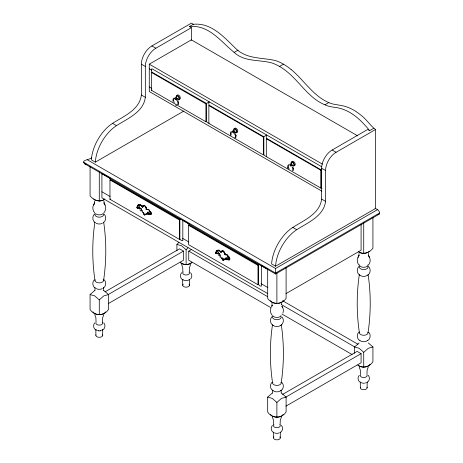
<?xml version="1.0" encoding="UTF-8"?>
<svg xmlns="http://www.w3.org/2000/svg" width="463" height="463" viewBox="0 0 463 463"><rect width="100%" height="100%" fill="white"/><g stroke="black" fill="none" stroke-linecap="round" stroke-linejoin="round"><path stroke-width="0.69" d="M321.82 191.132L149.271 91.512L149.271 64.166L191.375 39.859L357.668 135.867M206.602 103.481L151.905 72.141L151.413 72.431L151.413 90.279L176.461 104.742M209.351 105.309L208.859 105.599L208.859 123.447L263.349 154.908L263.841 154.619L263.841 136.77L209.351 105.309C207.14 102.647 212.251 99.765 205.902 103.886L151.413 72.431M266.804 138.478L266.312 138.767L266.312 156.616L320.801 188.076L321.293 187.787L321.293 169.938L266.804 138.478C264.593 135.815 269.697 132.933 263.349 137.054L208.859 105.599M361.088 224.219L361.088 250.263L285.972 293.635M103.984 201L104.14 203.517L103.978 202.794L105.032 204.987M281.539 304.388L281.753 302.709M368.426 253.411L368.589 255.929L368.421 255.2L369.474 257.399M291.053 69.462A52.504 30.315 60 0 0 275.798 60.653C261.786 57.296 246.588 59.501 235.36 48.135C223.803 36.936 211.151 22.45 193.349 24.29L191.375 23.15L151.905 45.935A14.885 8.594 -60 0 0 141.377 64.166L141.377 95.013C139.623 109.789 123.65 116.288 112.538 123.355A32.109 18.537 -60 0 0 91.385 159.874L95.332 162.154L183.892 111.027M191.375 40.298L191.375 27.705L155.852 48.216A14.885 8.594 -60 0 0 145.324 66.446L145.324 97.288C143.571 112.063 127.597 118.563 116.485 125.635A32.109 18.537 -60 0 0 95.332 162.154M373.589 128.349L369.642 130.63L367.668 129.49L332.145 150A14.885 8.594 -60 0 0 321.623 168.231L321.623 199.073C319.881 213.848 303.867 220.347 292.778 227.42A32.109 18.537 -60 0 0 271.625 263.939L275.572 266.213L375.562 208.489L375.562 129.49C370.064 125.618 366.592 119.234 361.013 115.246C357.123 112.04 352.841 109.262 348.124 107.433C342.846 105.228 337.052 105.101 331.572 103.683C314.128 97.693 304.712 80.747 291.134 69.508M375.562 129.49L336.092 152.281A14.885 8.594 -60 0 0 325.57 170.506L325.57 201.353C323.828 216.128 307.814 222.628 296.725 229.694A32.109 18.537 -60 0 0 275.572 266.213M145.232 214.028C145.637 215.231 143.709 215.312 143.935 214.12L144.259 213.929M224.173 259.222L223.901 259.951L224.173 259.222A1.956 1.129 60 0 0 224.352 259.344M96.038 322.098L95.91 317.844L94.712 314.435M182.868 271.966L182.74 267.712L181.542 264.304M273.645 424.64L273.523 420.387L272.325 416.978M360.48 374.509L360.353 370.255L359.155 366.846M94.874 222.211C92.039 241.466 92.085 261.138 94.967 280.381M103.59 280.381C106.473 261.138 106.519 241.466 103.683 222.211M272.481 324.754C269.645 344.009 269.697 363.681 272.58 382.924M281.197 382.924C284.079 363.681 284.132 344.009 281.296 324.754M359.317 274.623C356.481 293.878 356.527 313.549 359.41 332.793M368.033 332.793C370.915 313.549 370.961 293.878 368.126 274.623M222.454 258.128L222.049 258.036L221.968 258.562M293.536 170.511L293.536 168.723M378.931 214.323L275.572 273.998L84.648 163.763C80.07 159.579 91.263 159.897 91.819 157.345M270.791 308.265C270.022 310.598 270.525 313.295 272.105 315.176M282.939 312.942C283.576 310.91 283.593 308.341 282.048 306.703L282.21 306.888M176.438 98.851L175.905 99.157M174.95 98.37L175.257 98.127M178.353 104.806L178.637 102.387M235.8 137.974L236.089 135.555M292.581 170.795L292.819 168.92L292.17 167.259M103.845 314.435L102.647 317.844L102.52 322.098M190.675 264.304L189.477 267.712L189.355 271.966M281.458 416.978L280.26 420.387L280.132 424.64M368.288 366.846L367.09 370.255L366.962 374.509M271.584 306.847L272.192 305.337L272.024 306.06L272.024 302.709M357.968 257.399L359.022 255.2L358.86 255.929L359.016 253.411M147.234 212.303L147.697 212.031M225.846 257.683L226.309 257.416M148.866 213.784A1.852 1.071 60 0 0 150.718 214.421L151.169 214.01A2.101 1.21 60 0 0 151.042 212.39A1.649 0.955 60 0 0 149.537 211.03A1.21 0.7 60 0 0 149.144 209.837A1.21 0.7 60 0 0 148.224 209.305A5.84 3.368 60 0 1 146.325 208.981L145.995 209.172A0.868 0.498 60 0 0 146.181 208.304L145.712 207.87A0.642 0.37 60 0 0 145.087 206.753A0.839 0.486 60 0 0 144.34 205.763A0.845 0.486 60 0 0 143.582 205.885A0.648 0.376 60 0 0 142.957 206.278L142.477 206.162A0.862 0.498 60 0 0 142.668 207.25L142.998 207.059M150.712 214.415L151.164 214.022M227.478 259.17A1.852 1.071 60 0 0 229.324 259.807L229.775 259.396A2.101 1.21 60 0 0 229.654 257.775A1.649 0.955 60 0 0 228.143 256.415A1.21 0.7 60 0 0 227.755 255.223A1.21 0.7 60 0 0 226.829 254.691M229.324 259.801L229.77 259.407M228.479 259.037C228.612 257.908 227.316 259.98 228.479 259.037A0.932 0.538 60 0 0 228.745 258.227A0.932 0.538 60 0 0 227.923 257.359A0.932 0.538 60 0 0 227.518 258.03M288.663 165.557L288.472 167.363L289.115 169.024M143.293 212.806C143.924 213.553 143.327 212.17 143.762 212.54M94.145 280.051C91.911 282.424 92.588 286.614 95.401 288.229M94.863 322.821C92.733 324.91 93.404 328.701 96.003 330.078M181.693 272.69C179.563 274.779 180.24 278.57 182.839 279.947M190.524 279.062C192.226 277.343 192.226 274.409 190.524 272.69M368.507 265.044C370.423 262.747 370.909 258.933 368.878 256.571L369.046 256.757M272.476 425.364C270.346 427.453 271.017 431.244 273.616 432.621M359.305 375.233C357.176 377.322 357.853 381.113 360.445 382.49M290.839 165.43L291.349 165.094M103.753 213.009C105.894 210.717 106.6 206.648 104.435 204.16L104.603 204.345M137.661 206.724L137.731 206.278L137.262 206.915M216.273 252.109C216.921 251.143 215.173 252.167 216.024 252.283M221.904 258.192L222.367 257.926M222.923 259.807L222.871 259.315L222.541 259.888L223.235 260.426L224.173 259.726M94.527 214.016C91.929 216.389 92.357 221.036 95.395 222.836M272.134 316.559C269.541 318.932 269.97 323.579 273.008 325.379M358.97 266.428C356.371 268.8 356.799 273.448 359.838 275.248M358.397 256.757L358.565 256.571C356.51 258.915 357.037 262.758 358.935 265.044M272.14 382.189C269.518 384.475 269.998 389.059 273.014 390.772M358.97 332.058C356.354 334.344 356.828 338.928 359.844 340.641M103.886 290.527L108.487 294.578L108.487 309.417C104.366 316.258 94.192 316.258 90.071 309.417L90.071 294.578L94.672 290.527M99.279 314.736L99.279 299.897L103.886 295.845L108.487 294.578M176.901 250.807L176.901 244.447L178.845 242.45M191.948 262.573L189.483 263.997L186.109 264.599L186.109 249.765L188.059 247.769M281.492 393.07L286.099 397.121L286.099 411.96C281.979 418.801 271.804 418.801 267.678 411.96L267.678 397.121L272.285 393.07M276.891 417.279L276.891 402.44L281.492 398.388L286.099 397.121M354.513 353.35L354.513 346.99L359.114 342.938M363.721 367.142L363.721 352.308L368.328 348.257L372.929 346.99L372.929 361.829C369.74 366.638 362.656 369.098 357.882 365.116M142.477 206.162L143.281 206.087A0.648 0.376 60 0 1 143.906 205.699A0.845 0.486 60 0 1 144.67 205.578A0.839 0.486 60 0 1 145.417 206.567A0.642 0.37 60 0 1 146.036 207.673L146.511 208.113A0.868 0.498 60 0 1 146.325 208.981M216.389 252.063L216.383 252.04A2.083 1.204 60 0 1 216.51 250.57A1.673 0.967 60 0 1 218.032 250.958A1.221 0.706 60 0 1 218.426 250.217A1.221 0.706 60 0 1 219.352 250.761A5.932 3.426 60 0 0 221.273 252.636A0.862 0.498 60 0 1 221.082 251.548L221.893 251.473A0.648 0.376 60 0 1 222.518 251.079A0.845 0.486 60 0 1 223.276 250.963A0.839 0.486 60 0 1 224.028 251.953A0.642 0.37 60 0 1 224.642 253.058L225.122 253.498A0.868 0.498 60 0 1 224.931 254.366A5.84 3.368 60 0 0 226.835 254.696L226.505 254.887A5.84 3.368 60 0 1 224.607 254.557A0.868 0.498 60 0 0 224.792 253.689L224.358 253.261A0.642 0.37 60 0 0 223.698 252.138A0.839 0.486 60 0 0 222.946 251.149A0.845 0.486 60 0 0 222.188 251.27A0.648 0.376 60 0 0 221.563 251.664M221.082 251.548L221.893 251.473M231.593 132.042L230.95 133.46L231.274 135.051M234.793 137.91C236.078 137.042 235.216 134.588 234.209 133.338M233.572 132.053L233.879 131.903M103.162 222.836C106.201 221.036 106.629 216.389 104.03 214.016M103.156 288.229C106.172 286.516 106.646 281.932 104.03 279.646M102.554 330.078C105.147 328.701 105.824 324.91 103.695 322.821M280.769 325.379C283.599 323.695 284.247 319.435 282.025 316.999M367.605 275.248C370.643 273.448 371.071 268.8 368.473 266.428M280.769 390.772C283.576 389.157 284.259 384.967 282.019 382.594M367.599 340.641C370.412 339.026 371.089 334.836 368.855 332.463M280.161 432.621C282.76 431.244 283.437 427.453 281.307 425.364M366.997 382.49C369.596 381.113 370.267 377.322 368.137 375.233M139.351 207.748L139.82 207.482M139.618 207.737L139.149 208.003A1.875 1.082 60 0 1 138.831 207.76M217.963 253.134L218.426 252.867M104.707 199.206C99.933 203.06 93.399 200.195 90.071 195.837L90.071 166.53M191.375 27.705L189.402 26.57L193.349 24.29M151.332 90.326L151.905 89.996M189.402 26.57C208.749 24.429 220.892 41.566 234.133 52.394L238.08 50.114M234.133 52.394C244.586 62.152 259.239 59.455 271.85 62.933A52.504 30.315 60 0 1 279.519 66.446L283.466 64.166M177.717 105.466L205.902 121.74L206.394 121.451L206.394 103.602M179.864 219.694L179.864 239.058L179.366 239.348L109.968 199.281L109.968 179.91L110.46 179.627L180.072 219.572M109.881 199.327L110.46 198.992M137.783 206.677L137.771 206.654A2.083 1.204 60 0 1 137.899 205.184L138.229 204.993A1.673 0.967 60 0 1 139.751 205.381A1.221 0.706 60 0 1 140.144 204.64A1.221 0.706 60 0 1 141.076 205.184A5.932 3.426 60 0 0 142.824 206.944M137.899 205.184A1.673 0.967 60 0 1 139.421 205.572A1.221 0.706 60 0 1 139.814 204.831A1.221 0.706 60 0 1 140.746 205.375L141.076 205.184M143.582 205.885L143.906 205.699M142.957 206.278L143.281 206.087M144.34 205.769L144.67 205.578M145.093 206.758L145.423 206.567M140.133 208.304A1.875 1.082 60 0 0 140.254 208.101A1.615 0.932 60 0 1 141.209 210.266L141.539 210.075A1.615 0.932 60 0 0 141.568 209.907M145.712 207.87L146.082 207.684M279.519 66.446A52.504 30.315 60 0 1 287.187 71.788C300.134 82.35 308.925 98.214 324.91 104.806L328.857 102.526M141.209 210.266L142.216 210.462A1.974 1.14 60 0 0 142.378 211.163M146.186 208.304L146.511 208.113M145.995 209.172A5.84 3.368 60 0 0 147.9 209.502L148.224 209.317M143.935 214.12L143.443 213.565L143.767 212.801A1.974 1.14 60 0 1 143.582 212.708M143.437 213.495L143.767 213.304M147.894 209.496A1.21 0.7 60 0 1 148.82 210.028A1.21 0.7 60 0 1 149.202 211.221L149.537 211.035M143.935 214.502L144.259 214.311M144.34 214.901C145.185 215.023 144.96 214.381 144.74 214.971M145.232 214.033A1.956 1.129 60 0 0 146.759 213.466L147.095 213.281A1.956 1.129 60 0 1 146.105 214.103M145.232 214.531L145.561 214.34L145.122 214.456M146.765 213.472L147.766 213.669M150.84 214.201A2.101 1.21 60 0 0 150.712 212.581L151.042 212.39M266.231 156.662L266.804 156.332M179.366 239.348L179.366 219.977L180.801 219.149M258.47 265.079L258.47 284.444L257.978 284.733L188.58 244.661L188.58 225.296L189.072 225.006L258.678 264.958M105.037 291.835L179.534 248.828L183.481 251.108L183.481 260.223L108.359 303.589M266.312 138.767L320.801 170.222L321.976 169.545M108.359 294.474L183.481 251.108M271.376 307.93L188.742 260.223L188.742 251.108L191.56 249.476M216.51 250.57L216.84 250.379A1.673 0.967 60 0 1 218.357 250.767L218.032 250.958M219.352 250.761L219.682 250.57A5.932 3.426 60 0 0 221.1 252.063M222.188 251.27L222.518 251.079M222.946 251.154L223.276 250.963M223.698 252.144L224.028 251.953M218.744 253.689A1.875 1.082 60 0 0 218.86 253.487A1.615 0.932 60 0 1 219.821 255.651L220.151 255.46M224.358 253.261L224.648 253.064M224.792 253.689L225.122 253.498M222.541 259.506L222.049 258.881L222.454 258.979M226.505 254.881A1.21 0.7 60 0 1 227.426 255.414A1.21 0.7 60 0 1 227.813 256.606L228.149 256.415M222.541 259.888L222.871 259.697M222.987 260.328C223.606 260.328 223.698 259.836 223.351 260.356M223.843 259.419A1.956 1.129 60 0 0 225.371 258.852L226.372 259.054M229.451 259.587A2.101 1.21 60 0 0 229.324 257.966L229.654 257.775M257.978 284.733L257.978 265.363L259.413 264.529M87.438 159.874L275.572 268.494L377.536 209.629A2.79 1.609 60 0 1 379.492 212.737A2.79 1.609 60 0 1 378.045 214.404M379.51 213.044L275.572 273.054L83.49 162.154M282.65 394.378L357.141 351.371L361.088 353.651L361.088 362.766L285.972 406.132M285.972 397.017L361.088 353.651M232.634 131.301L232.692 132.042M290.081 164.469L290.064 165.216M174.007 98.949L173.498 100.292L174.215 102.688M231.222 131.405L230.285 132.673L230.574 135.323M288.675 164.573L287.749 165.771L287.749 167.56M174.372 98.052L173.139 98.804L172.849 101.223M176.993 104.812C178.602 104.655 178.012 101.495 176.756 100.17M358.293 251.617C363.067 255.472 369.601 252.607 372.929 248.249L372.929 217.512M267.678 269.072L267.678 298.38C272.059 305.013 281.724 305.013 286.099 298.38L286.099 267.643M209.143 123.233L207.603 122.793L206.394 121.451M224.462 258.661L223.201 258.366M100.326 330.837L98.225 330.837M177.115 105.558L175.558 105.165M266.364 156.436L265.05 155.962L263.841 154.619M222.871 259.315L222.495 259.048M186.109 264.599L182.74 263.997L180.269 262.573M176.901 244.447L181.508 245.714L186.109 249.765M90.071 294.578L94.672 295.845L99.279 299.897M354.513 346.99L359.114 348.257L363.721 352.308M267.678 397.121L272.285 398.388L276.891 402.44M86.419 164.353L84.648 163.763M144.149 213.912L143.883 213.663M324.91 104.806C330.194 107.509 336.422 106.918 341.943 108.927C353.419 112.596 362.216 121.52 369.642 130.63M151.905 45.935L155.852 48.216M332.145 150L336.092 152.281M149.271 64.166L322.445 164.145M321.756 166.79L151.905 68.727L151.332 70.104L151.905 72.141M141.377 64.166L145.324 66.446M149.271 68.727L151.771 70.168M321.623 168.231L325.57 170.506M375.036 208.182L377.536 209.629M149.271 86.957L151.771 88.398M141.377 95.013L145.324 97.288M321.623 199.073L325.57 201.353M112.538 123.355L116.485 125.635M292.778 227.42L296.725 229.694M110.049 178.243L101.912 173.55L101.912 197.851L267.805 293.635M182.665 220.174L188.927 223.785M261.022 265.409L267.215 268.986M109.968 179.91L179.366 219.977M188.58 225.296L257.978 265.363M219.821 255.651L220.498 256.039A1.974 1.14 60 0 0 220.874 257.208M101.912 191.78L110.049 196.474M182.665 238.404L188.927 242.016M261.022 283.64L267.834 287.575M282.835 300.875L357.963 344.246M188.742 251.108L267.62 296.644M281.394 304.596L354.641 346.885M282.019 314.076L352.135 354.554M368.328 342.938L372.929 346.99M219.665 256.826L220.064 257.237M321.976 188.678L321.293 187.787M94.805 213.009C92.664 210.723 91.952 206.643 94.122 204.16L93.526 204.987L94.579 202.794L94.411 203.517L94.574 201M140.353 210.561L140.683 211.006M258.47 284.444L259.951 285.972L261.433 286.157L261.433 265.779M179.864 239.058L181.34 240.586L182.821 240.772L182.821 220.394M282.644 307.53L281.845 306.112M218.675 255.495L218.247 254.604M139.826 209.658L140.063 210.109M189.072 225.006L188.505 223.288M110.46 179.627L109.899 177.902M292.824 166.883L293.548 168.764M235.378 133.714L236.101 135.595M177.925 100.546L178.649 102.427M287.737 167.525L288.027 168.491M367.13 381.987L367.13 387.751M363.721 222.113L363.721 253.562M360.312 381.987L360.312 387.751M320.801 170.222L320.801 188.076M281.197 390.014L281.197 393.18M280.294 432.118L280.294 437.882M276.891 272.962L276.891 303.693M275.572 268.494L275.572 273.998M273.483 432.118L273.483 437.882M272.58 390.014L272.58 393.18M263.349 137.054L263.349 154.908M222.049 258.881L222.049 258.377A1.974 1.14 60 0 1 221.007 257.434M205.902 103.886L205.902 121.74M189.517 279.444L189.517 285.208M182.706 279.444L182.706 285.208M103.59 287.471L103.59 290.637M102.688 329.575L102.688 335.339M99.279 171.848L99.279 201.156M95.87 329.575L95.87 335.339M94.967 287.471L94.967 290.637M291.725 163.995A1.615 0.932 60 0 1 292.512 162.49A1.615 0.932 60 0 1 293.837 164.782A1.615 0.932 60 0 1 292.141 164.718M291.869 162.449A2.384 1.377 60 0 1 293.409 161.396A2.384 1.377 60 0 1 295.215 164.041A2.384 1.377 60 0 1 293.988 165.551M291.256 164.035A2.384 1.377 60 0 1 292.419 161.819A2.384 1.377 60 0 1 294.37 165.198A2.384 1.377 60 0 1 291.869 165.1M289.884 164.568A1.192 0.689 60 0 1 290.729 164.081A1.192 0.689 60 0 1 291.568 165.54A1.192 0.689 60 0 1 290.729 166.026M290.509 165.864A1.192 0.689 60 0 1 290 165.117M234.272 130.826A1.615 0.932 60 0 1 234.967 129.293A1.615 0.932 60 0 1 236.402 131.394A1.615 0.932 60 0 1 234.967 131.839M234.648 128.436A2.384 1.377 60 0 1 237.438 129.837A2.384 1.377 60 0 1 236.541 132.383M234.07 131.423A2.384 1.377 60 0 1 234.689 128.575A2.384 1.377 60 0 1 236.94 131.874A2.384 1.377 60 0 1 234.423 131.932M234.006 132.788A1.192 0.689 60 0 1 233.057 132.696M232.681 132.227A1.192 0.689 60 0 1 232.461 131.666M232.438 131.399A1.192 0.689 60 0 1 233.387 130.983A1.192 0.689 60 0 1 234.093 132.603M176.71 97.271A1.615 0.932 60 0 1 177.815 96.252A1.615 0.932 60 0 1 178.915 98.544A1.615 0.932 60 0 1 177.242 98.382M177.028 95.638A2.384 1.377 60 0 1 179.679 96.13A2.384 1.377 60 0 1 179.499 99.25M176.357 97.699A2.384 1.377 60 0 1 177.665 95.546A2.384 1.377 60 0 1 179.395 99.146A2.384 1.377 60 0 1 176.623 98.254M176.247 99.8A1.192 0.689 60 0 1 176.044 99.782M175.61 99.528A1.192 0.689 60 0 1 175.408 99.313M175.234 99.059A1.192 0.689 60 0 1 175.101 98.781M175.014 98.497A1.192 0.689 60 0 1 176.044 97.901A1.192 0.689 60 0 1 176.42 99.748M226.175 258.58A0.932 0.538 60 0 1 227.061 258.377A0.932 0.538 60 0 1 227.339 259.743A0.932 0.538 60 0 1 226.268 259.014M215.984 253.354A0.932 0.538 60 0 1 215.932 252.046A0.932 0.538 60 0 1 216.956 253.128A0.932 0.538 60 0 1 216.14 253.521M216.991 251.559A0.932 0.538 60 0 1 218.09 251.855A0.932 0.538 60 0 1 217.795 252.96M219.346 253.423A1.615 0.932 60 0 1 219.636 253.736M220.058 254.517A1.615 0.932 60 0 1 220.162 254.922M218.218 253.683A1.875 1.082 60 0 1 217.957 253.562M219.068 253.504A1.875 1.082 60 0 1 218.704 253.724M216.667 250.714A2.083 1.204 60 0 1 216.84 250.379M218.432 250.257A1.221 0.706 60 0 1 219.682 250.57M221.314 251.652A0.862 0.498 60 0 1 221.412 251.357M229.654 259.616A1.852 1.071 60 0 1 229.058 259.853M228.548 259.679A1.852 1.071 60 0 1 228.288 259.494M225.62 259.031A1.956 1.129 60 0 1 224.711 259.488M226.048 259.245A1.609 0.932 60 0 1 226.077 258.539M226.691 258.105A1.609 0.932 60 0 1 226.841 258.128M218.374 253.915A1.875 1.082 60 0 1 216.875 253.053M227.819 256.606A1.649 0.955 60 0 1 229.324 257.966M147.9 214.045A0.932 0.538 60 0 1 147.847 212.737A0.932 0.538 60 0 1 148.872 213.819A0.932 0.538 60 0 1 148.056 214.213M148.907 212.257A0.932 0.538 60 0 1 150.006 212.552A0.932 0.538 60 0 1 149.711 213.651M137.233 207.771A0.932 0.538 60 0 1 137.424 206.654A0.932 0.538 60 0 1 138.356 207.812A0.932 0.538 60 0 1 137.528 208.136M138.379 206.18A0.932 0.538 60 0 1 139.346 206.272A0.932 0.538 60 0 1 139.479 207.546M140.885 208.188A1.615 0.932 60 0 1 141.024 208.35M141.157 208.535A1.615 0.932 60 0 1 141.452 209.131M139.606 208.298A1.875 1.082 60 0 1 139.346 208.176M140.463 208.119A1.875 1.082 60 0 1 140.092 208.344M137.997 205.775A2.083 1.204 60 0 1 138.229 204.993M142.818 206.77A0.862 0.498 60 0 1 142.807 205.971M151.048 214.23A1.852 1.071 60 0 1 149.676 214.114M147.743 213.472A1.609 0.932 60 0 1 147.934 212.714A1.609 0.932 60 0 1 148.229 212.743M147.437 213.86A1.609 0.932 60 0 1 147.819 212.76M143.437 212.992A1.974 1.14 60 0 1 143.067 212.772M142.888 212.621A1.974 1.14 60 0 1 141.886 210.653M139.531 208.547A1.875 1.082 60 0 1 138.269 207.667M149.208 211.221A1.649 0.955 60 0 1 150.712 212.581M142.668 207.25A5.932 3.426 60 0 1 140.746 205.375M367.454 340.496A4.312 2.489 0 0 1 359.988 340.496M368.033 264.813A4.312 2.489 0 0 1 363.721 267.301A4.312 2.489 0 0 1 359.41 264.813M367.882 266.445A4.312 2.489 0 0 1 363.721 269.576A4.312 2.489 0 0 1 359.56 266.445M367.454 275.172A4.312 2.489 0 0 1 359.988 275.172M367.882 332.15A4.312 2.489 0 0 1 363.721 335.281A4.312 2.489 0 0 1 359.56 332.15M367.014 387.242A3.409 1.968 0 0 1 363.721 389.719A3.409 1.968 0 0 1 360.428 387.242M366.129 382.658A3.409 1.968 0 0 1 365.423 382.97M364.601 383.167A3.409 1.968 0 0 1 361.314 382.658M367.014 375.059A3.409 1.968 0 0 1 363.721 377.536A3.409 1.968 0 0 1 360.428 375.059M370.012 364.271A6.511 3.762 0 0 1 364.572 367.026A6.511 3.762 0 0 1 358.084 365.174M369.364 251.386A6.511 3.762 0 0 1 359.114 252.161M283.182 414.402A6.511 3.762 0 0 1 276.891 417.186A6.511 3.762 0 0 1 270.6 414.402M279.843 436.898A3.409 1.968 0 0 1 276.891 439.85A3.409 1.968 0 0 1 273.94 436.898M281.053 316.576A4.312 2.489 0 0 1 276.891 319.713A4.312 2.489 0 0 1 272.724 316.576M281.053 382.282A4.312 2.489 0 0 1 276.891 385.413A4.312 2.489 0 0 1 272.724 382.282M279.299 432.789A3.409 1.968 0 0 1 274.478 432.789M279.843 424.716A3.409 1.968 0 0 1 276.891 427.667A3.409 1.968 0 0 1 273.94 424.716M281.053 315.587A4.312 2.489 0 0 1 276.891 317.433A4.312 2.489 0 0 1 272.724 315.587M283.182 300.609A6.511 3.762 0 0 1 278.576 303.271M276.324 303.381A6.511 3.762 0 0 1 270.6 300.609M280.624 390.627A4.312 2.489 0 0 1 273.158 390.627M280.624 325.304A4.312 2.489 0 0 1 273.158 325.304M189.06 284.224A3.409 1.968 0 0 1 186.109 287.176A3.409 1.968 0 0 1 183.157 284.224M189.402 279.235A3.409 1.968 0 0 1 186.109 280.694A3.409 1.968 0 0 1 182.821 279.235M191.751 262.631A6.511 3.762 0 0 1 180.472 262.631M189.06 272.041A3.409 1.968 0 0 1 186.109 274.993A3.409 1.968 0 0 1 183.157 272.041M105.57 311.859A6.511 3.762 0 0 1 99.279 314.643A6.511 3.762 0 0 1 92.988 311.859M102.572 334.83A3.409 1.968 0 0 1 99.279 337.307A3.409 1.968 0 0 1 95.986 334.83M102.23 322.173A3.409 1.968 0 0 1 99.724 325.107A3.409 1.968 0 0 1 95.986 322.647M104.916 198.974A6.511 3.762 0 0 1 93.636 198.974M102.23 329.841A3.409 1.968 0 0 1 101.686 330.246M100.98 330.559A3.409 1.968 0 0 1 100.158 330.756M98.399 330.756A3.409 1.968 0 0 1 97.577 330.559M96.871 330.246A3.409 1.968 0 0 1 96.327 329.841M103.44 279.739A4.312 2.489 0 0 1 99.279 282.87A4.312 2.489 0 0 1 95.118 279.739M103.44 214.033A4.312 2.489 0 0 1 99.279 217.17A4.312 2.489 0 0 1 95.118 214.033M102.323 223.276A4.312 2.489 0 0 1 96.229 223.276M102.323 288.599A4.312 2.489 0 0 1 96.229 288.599M103.012 213.646A4.312 2.489 0 0 1 95.546 213.646M149.317 213.721L149.954 213.35L149.317 213.721M226.025 258.875A0.683 0.394 60 0 0 226.748 259.772A0.683 0.394 60 0 0 226.748 258.811A0.683 0.394 60 0 0 226.025 258.875M215.498 252.798A0.683 0.394 60 0 0 216.221 253.695A0.683 0.394 60 0 0 216.221 252.734A0.683 0.394 60 0 0 215.498 252.798M147.413 213.489A0.683 0.394 60 0 0 148.137 214.386A0.683 0.394 60 0 0 148.137 213.426A0.683 0.394 60 0 0 147.413 213.489M136.892 207.412A0.683 0.394 60 0 0 137.615 208.309A0.683 0.394 60 0 0 137.615 207.349A0.683 0.394 60 0 0 136.892 207.412"/></g></svg>
